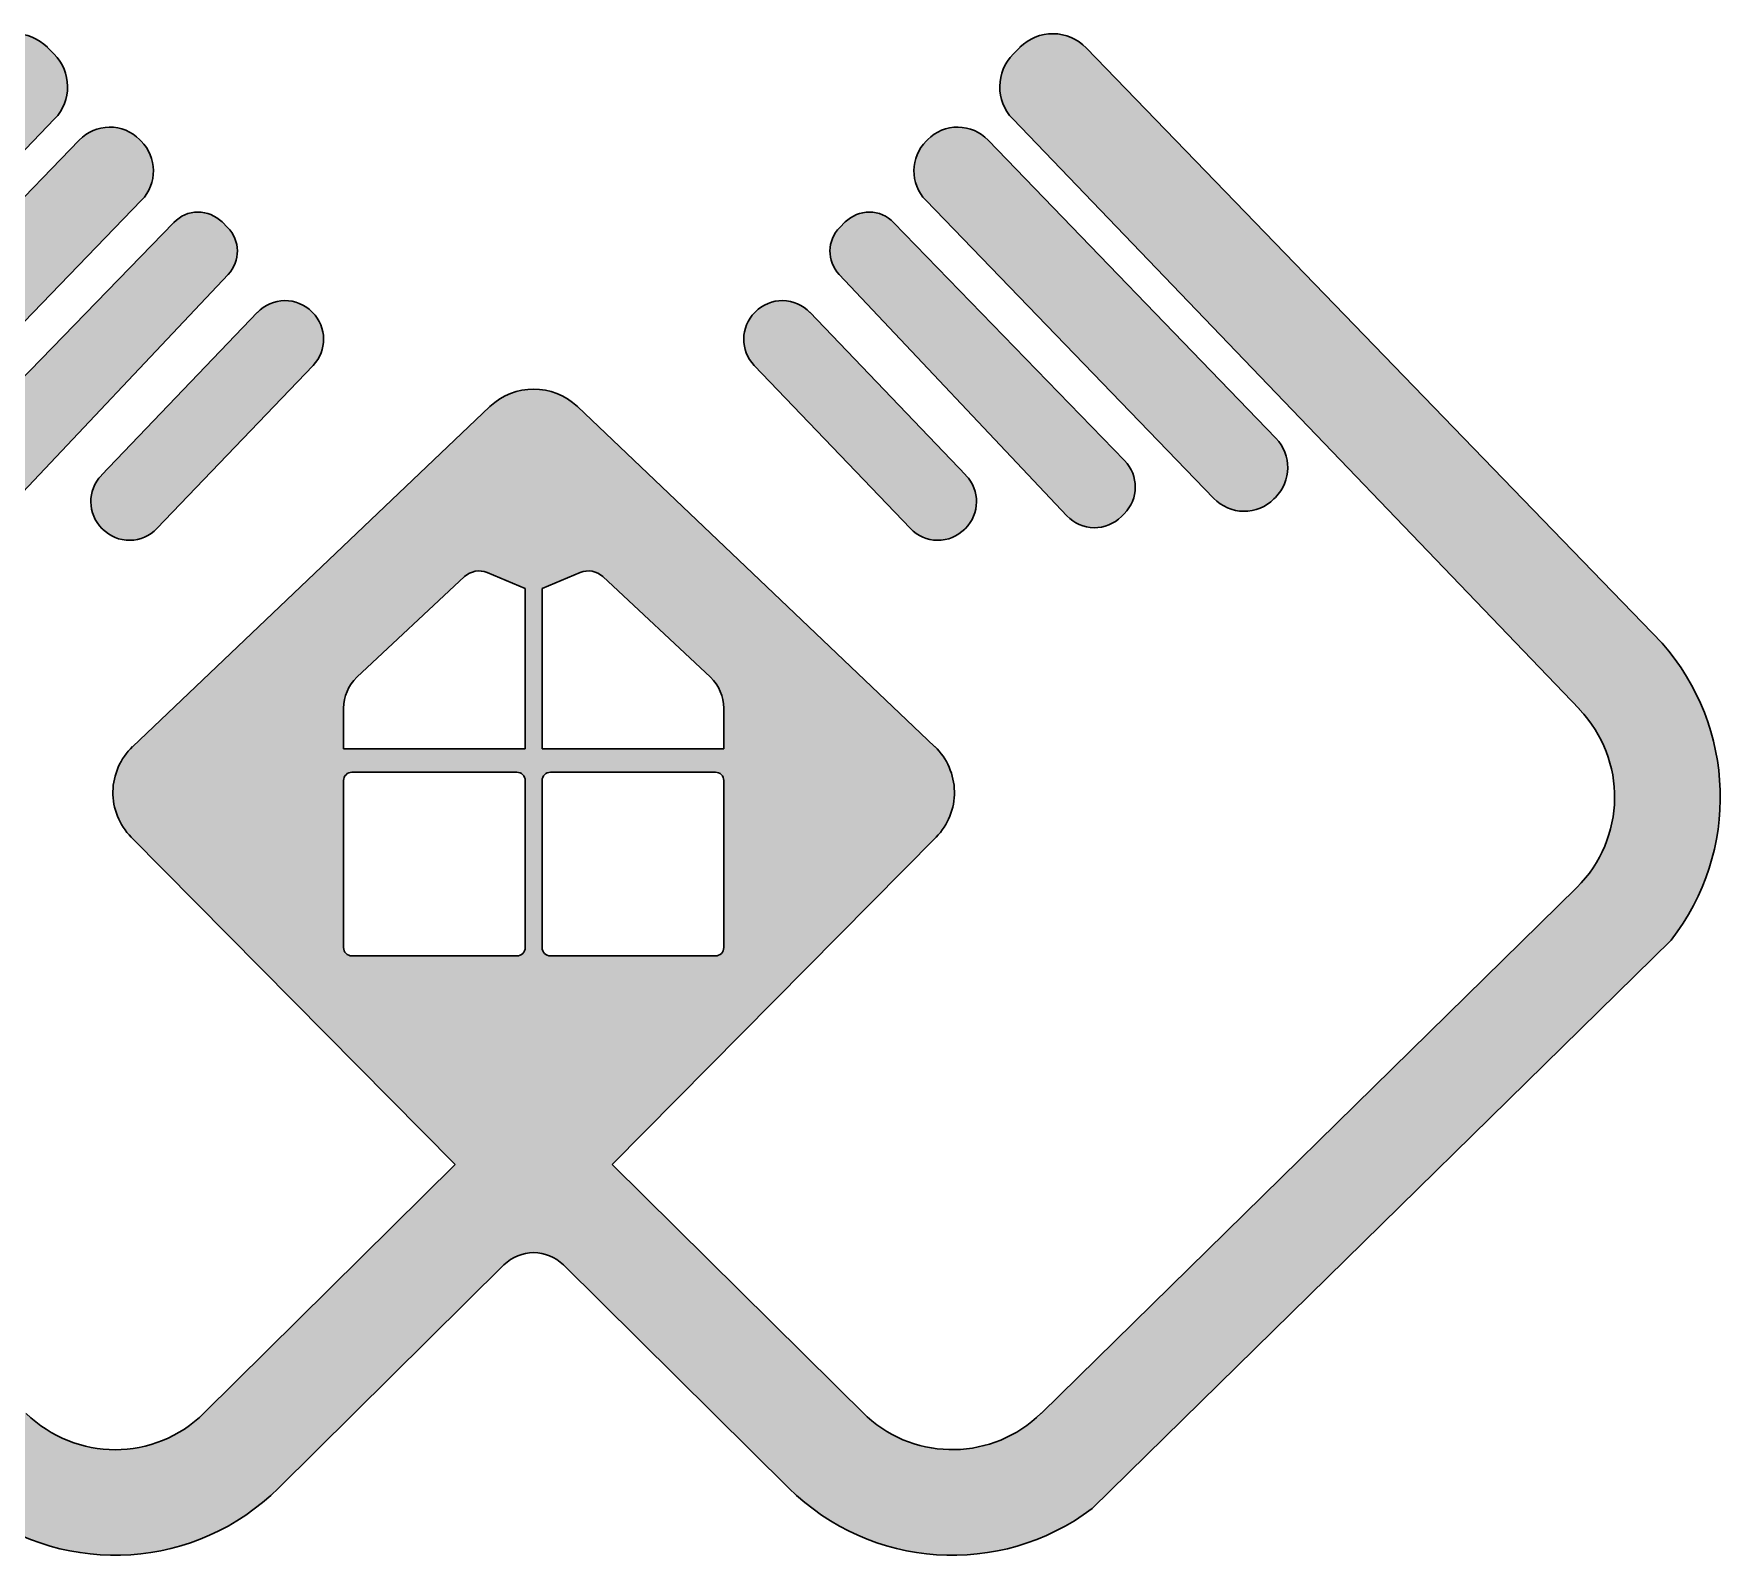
# Model space of a CAD drawing. Header units: millimetres. Extents: x -113526 to 211532, y -79714 to 28306.
# Drawn here: x 111422 to 112327, y -1982 to -1165 of the extents above; entities that cross this region are included whole.
import ezdxf

# ---------------------------------------------------------------- set-up
doc = ezdxf.new("R2010")
doc.units = ezdxf.units.MM
doc.linetypes.add('CONTINOUS', pattern=[0])
doc.layers.add('墙线', color=7, linetype='CONTINOUS', lineweight=30)

# ---------------------------------------------------------------- blocks, each defined once
blk = doc.blocks.new('h6t6h')
h = blk.add_hatch(color=8)
h.paths.add_polyline_path([(404143.6, -409356.4, 0.423868), (404014.3, -409355.7, 0.411106), (404012.2, -409482.3), (404381.6, -409868.1, 0.423868), (404510.9, -409868.8, 0.411106), (404513, -409742.2)], flags=17)
h.paths.add_polyline_path([(404341.5, -409143.4, 0.418658), (404227.5, -409142.5), (404214.7, -409155.3, 0.405752), (404213, -409266.8), (404752, -409837.9, 0.422727), (404881.1, -409839.8), (404887.4, -409833.4, 0.409783), (404888.4, -409707.1)], flags=17)
h.paths.add_polyline_path([(404565.4, -408948.5, 0.427006), (404421, -408949.1, 0.416551), (404417.9, -409091), (405099.3, -409796.8, 0.426273), (405243.6, -409796.4, 0.415823), (405246.5, -409654.6)], flags=17)
h.paths.add_polyline_path([(404797.8, -408730.4, 0.419023), (404640.9, -408729.1), (404625.4, -408744.6, 0.408179), (404623.8, -408898.6), (405964.7, -410296, -0.410793), (405958.5, -410717.8), (404691.4, -411962.4, -0.397324), (404279, -411971), (403675.9, -411373.9), (404442.5, -410598.7, 0.419801), (404439.3, -410384.6), (403593.4, -409579.4, 0.399861), (403386.6, -409579.4), (402540.7, -410384.6, 0.419801), (402537.5, -410598.7), (403304.1, -411373.9), (402710.2, -411961.8, -0.410139), (402288.9, -411962.7), (401021.5, -410717.8, -0.410793), (401015.3, -410296), (402356.2, -408898.6, 0.408179), (402354.6, -408744.6), (402339.1, -408729.1, 0.419023), (402182.2, -408730.4), (400819.6, -410139.6, 0.361228), (400798.3, -410842.3), (402168.5, -412188.1, 0.37227), (402886.1, -412139.5), (403419.6, -411611.3, -0.411302), (403560.4, -411611.3), (404093.9, -412139.5, 0.37227), (404811.5, -412188.1), (406181.7, -410842.3, 0.361228), (406160.4, -410139.6)])
h.paths.add_polyline_path([(403940, -410293.4), (403940, -410390), (403510, -410390), (403510, -410010), (403600.2, -409972.4, -0.294841), (403653.6, -409982.1), (403908.3, -410220.4, -0.207587)], flags=16)
h.paths.add_polyline_path([(403940, -410465), (403940, -410860, -0.414214), (403920, -410880), (403530, -410880, -0.414214), (403510, -410860), (403510, -410465, -0.414214), (403530, -410445), (403920, -410445, -0.414214)], flags=16)
h.paths.add_polyline_path([(403470, -410010), (403470, -410390), (403040, -410390), (403040, -410293.4, -0.207587), (403071.7, -410220.4), (403326.4, -409982.1, -0.294841), (403379.8, -409972.4)], flags=16)
h.paths.add_polyline_path([(403470, -410465), (403470, -410860, -0.414214), (403450, -410880), (403060, -410880, -0.414214), (403040, -410860), (403040, -410465, -0.414214), (403060, -410445), (403450, -410445, -0.414214)], flags=16)
h.paths.add_polyline_path([(402562.1, -409091, 0.416551), (402559, -408949.1, 0.427006), (402414.6, -408948.5), (401733.5, -409654.6, 0.415823), (401736.4, -409796.4, 0.426273), (401880.7, -409796.8)], flags=17)
h.paths.add_polyline_path([(402767, -409266.8, 0.405752), (402765.3, -409155.3), (402752.5, -409142.5, 0.418658), (402638.5, -409143.4), (402091.6, -409707.1, 0.409783), (402092.6, -409833.4), (402098.9, -409839.8, 0.422727), (402228, -409837.9)], flags=17)
h.paths.add_polyline_path([(402967.8, -409482.3, 0.411106), (402965.7, -409355.7, 0.423868), (402836.4, -409356.4), (402467, -409742.2, 0.411106), (402469.1, -409868.8, 0.423868), (402598.4, -409868.1)], flags=17)
for p, q in [((402339.1, -408729.1), (402354.6, -408744.6)), ((404640.9, -408729.1), (404625.4, -408744.6)), ((404797.8, -408730.4), (406160.4, -410139.6)), ((401015.3, -410296), (402356.2, -408898.6)), ((405964.7, -410296), (404623.8, -408898.6)), ((401733.5, -409654.6), (402414.6, -408948.5)), ((402557.3, -408947.3), (402560.9, -408950.9)), ((404422.7, -408947.3), (404419.1, -408950.9)), ((405246.5, -409654.6), (404565.4, -408948.5)), ((402562.1, -409091), (401880.7, -409796.8)), ((404417.9, -409091), (405099.3, -409796.8)), ((402091.6, -409707.1), (402638.5, -409143.4)), ((402752.5, -409142.5), (402765.3, -409155.3)), ((404227.5, -409142.5), (404214.7, -409155.3)), ((404888.4, -409707.1), (404341.5, -409143.4)), ((402767, -409266.8), (402228, -409837.9)), ((404213, -409266.8), (404752, -409837.9)), ((402467, -409742.2), (402836.4, -409356.4)), ((402957.8, -409347.8), (402966.5, -409356.5)), ((404022.2, -409347.8), (404013.5, -409356.5)), ((404513, -409742.2), (404143.6, -409356.4)), ((402598.4, -409868.1), (402967.8, -409482.3)), ((404381.6, -409868.1), (404012.2, -409482.3)), ((403386.6, -409579.4), (402540.7, -410384.6)), ((403593.4, -409579.4), (404439.3, -410384.6)), ((405245.3, -409794.7), (405242, -409798)), ((404887.4, -409833.4), (404881.1, -409839.8)), ((402468.4, -409868.1), (402469.8, -409869.5)), ((404511.6, -409868.1), (404510.2, -409869.5)), ((403071.7, -410220.4), (403326.4, -409982.1)), ((403379.8, -409972.4), (403470, -410010)), ((403600.2, -409972.4), (403510, -410010)), ((403908.3, -410220.4), (403653.6, -409982.1)), ((403470, -410010), (403470, -410390)), ((403510, -410010), (403510, -410390)), ((403040, -410390), (403040, -410293.4)), ((403940, -410390), (403940, -410293.4)), ((403040, -410390), (403470, -410390)), ((403940, -410390), (403510, -410390)), ((403040, -410860), (403040, -410465)), ((403450, -410445), (403060, -410445)), ((403470, -410465), (403470, -410860)), ((403510, -410465), (403510, -410860)), ((403530, -410445), (403920, -410445)), ((403940, -410860), (403940, -410465)), ((402537.5, -410598.7), (403304.1, -411373.9)), ((404442.5, -410598.7), (403675.9, -411373.9)), ((404691, -411962.7), (405958.5, -410717.8)), ((404811.5, -412188.1), (406181.7, -410842.3)), ((403450, -410880), (403060, -410880)), ((403530, -410880), (403920, -410880)), ((402710.2, -411961.8), (403304.1, -411373.9)), ((404279, -411971), (403675.9, -411373.9)), ((402886.1, -412139.5), (403419.6, -411611.3)), ((404093.9, -412139.5), (403560.4, -411611.3))]:
    blk.add_line(p, q)
for centre, radius, start, end in [((402261.3, -408806.8), 110, 45, 135.9392), ((404718.7, -408806.8), 110, 44.0608, 135), ((402276.9, -408822.4), 110, 316.1829, 45), ((404703.1, -408822.4), 110, 135, 223.8171), ((402486.6, -409018), 100, 45, 136.0292), ((402490.2, -409021.6), 100, 316.0051, 45), ((404489.8, -409021.6), 100, 135, 223.9949), ((404493.4, -409018), 100, 43.9708, 135), ((402695.9, -409199.1), 80, 45, 135.8681), ((402708.8, -409211.9), 80, 316.6603, 45), ((404271.2, -409211.9), 80, 135, 223.3397), ((404284.1, -409199.1), 80, 44.1319, 135), ((402901.4, -409418.7), 90, 45, 136.2454), ((402902.8, -409420.1), 90, 316.2454, 45), ((404077.2, -409420.1), 90, 135, 223.7546), ((404078.6, -409418.7), 90, 43.7546, 135), ((403490, -409688.1), 150, 46.4109, 133.5891), ((405174.6, -409724), 100, 315, 43.9708), ((404823.8, -409769.8), 90, 315, 44.1319), ((402532, -409804.5), 90, 136.2454, 225), ((404448, -409804.5), 90, 315, 43.7546), ((405171.3, -409727.3), 100, 223.9949, 315), ((402533.4, -409805.9), 90, 225, 316.2454), ((404446.6, -409805.9), 90, 223.7546, 315), ((404817.4, -409776.2), 90, 223.3397, 315), ((403360.6, -410018.6), 50, 67.3801, 133.0908), ((403619.4, -410018.6), 50, 46.9092, 112.6199), ((405748.2, -410503.8), 550, 322.0136, 41.4581), ((403140, -410293.4), 100, 133.0908, 180), ((403840, -410293.4), 100, 0, 46.9092), ((405748.2, -410503.8), 300, 314.4869, 43.8171), ((402644.2, -410493.2), 150, 133.5891, 224.6799), ((404335.8, -410493.2), 150, 315.3201, 46.4109), ((403060, -410465), 20, 90, 180), ((403450, -410465), 20, 0, 90), ((403530, -410465), 20, 90, 180), ((403920, -410465), 20, 0, 90), ((403060, -410860), 20, 180, 270), ((403450, -410860), 20, 270, 0), ((403530, -410860), 20, 180, 270), ((403920, -410860), 20, 270, 0), ((403490, -411682.3), 100, 45.2851, 134.7149), ((402499.2, -411748.7), 300, 225.5131, 314.7149), ((404480.6, -411748.1), 300.5, 227.8522, 314.446), ((402499.2, -411748.7), 550, 233.0397, 314.7149), ((404480.8, -411748.7), 550, 225.2851, 306.9603)]:
    blk.add_arc(centre, radius, start, end)
blk = doc.blocks.new('logo')
at = {"xscale": 0.7000000000116418, "yscale": 0.7000000000116418, "zscale": 0.7000000000116418}
blk.add_blockref('h6t6h', (-282319.7, 289862.8), dxfattribs=at)

msp = doc.modelspace()

# ---------------------------------------------------------------- block references
at = {"layer": '墙线', "xscale": 0.3241141905309632, "yscale": 0.3241141905309632, "zscale": 0.3241141905260848}
msp.add_blockref('logo', (111649.99, -2388.73), dxfattribs=at)

doc.saveas('drawing.dxf')
